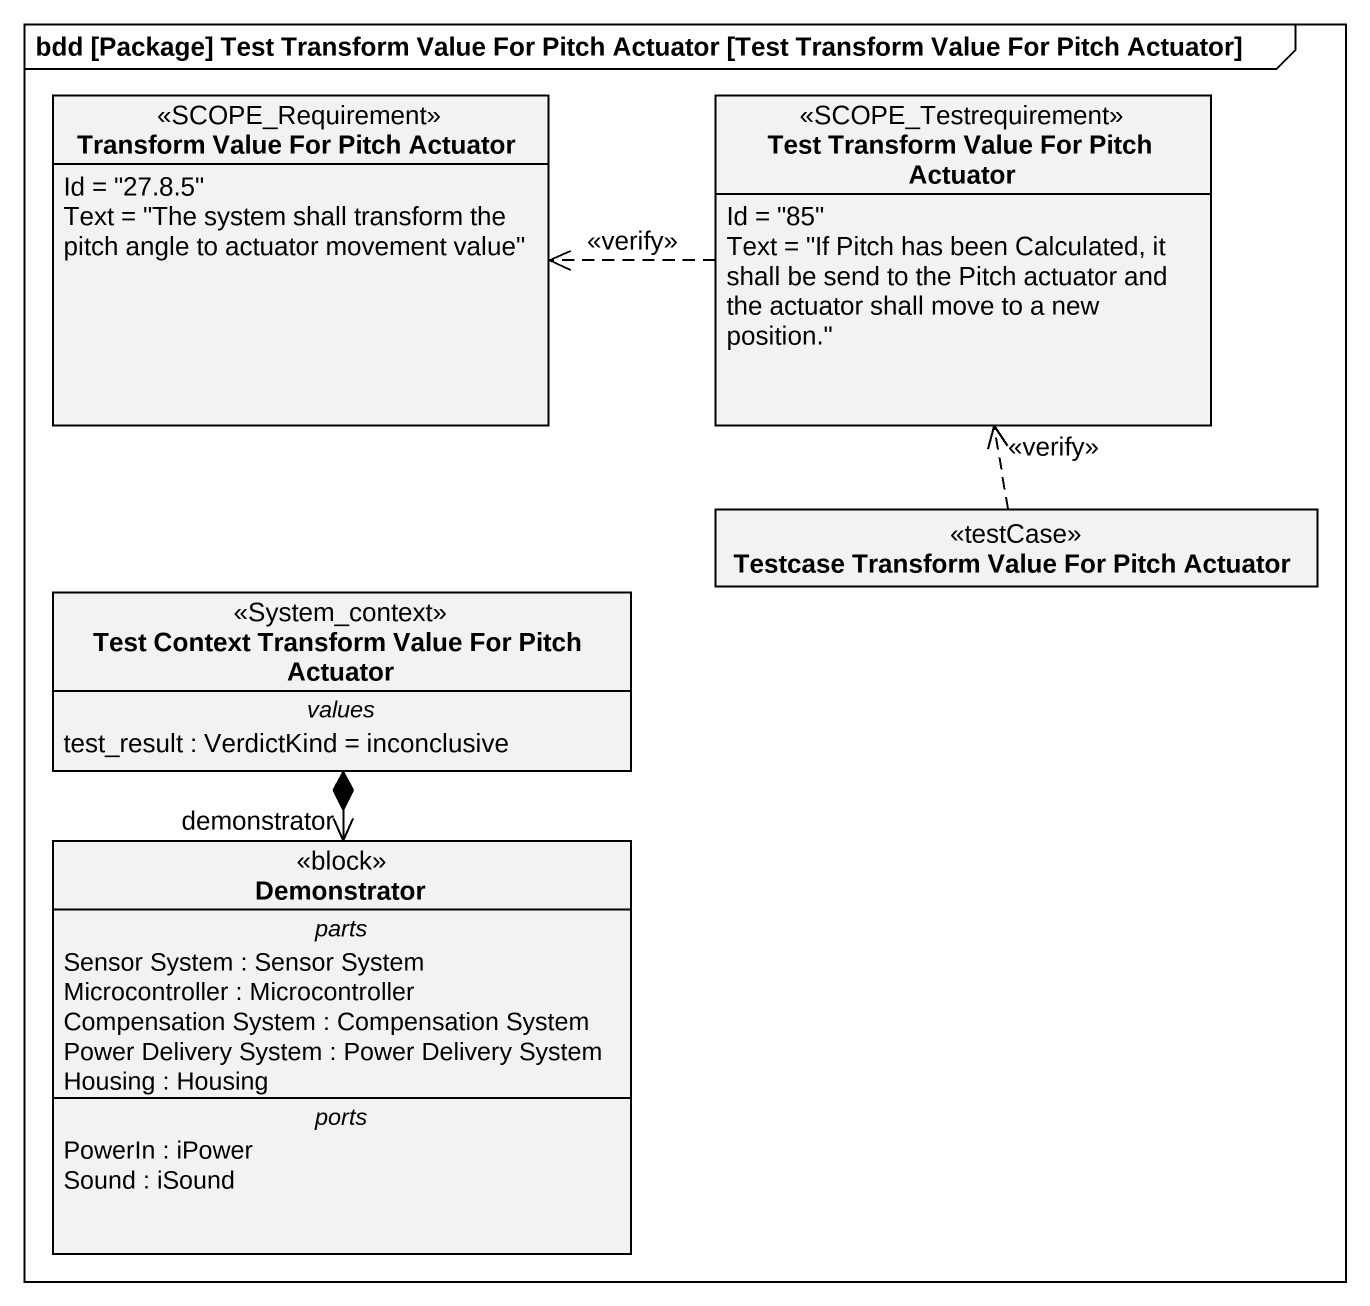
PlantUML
@startuml
mainframe bdd [Package] Test Transform Value For Pitch Actuator [Test Transform Value For Pitch Actuator]
hide circle
hide empty members
class "Transform Value For Pitch Actuator" as Transform_Value_For_Pitch <<SCOPE_Requirement>> {
  Id = "27.8.5"
  Text = "The system shall transform the pitch angle to actuator movement value"
}
class "Test Transform Value For Pitch Actuator" as Test_Transform_Value_For <<SCOPE_Testrequirement>> {
  Id = "85"
  Text = "If Pitch has been Calculated, it shall be send to the Pitch actuator and the actuator shall move to a new position."
}
class "Testcase Transform Value For Pitch Actuator" as Testcase_Transform_Value <<testCase>>
class "Test Context Transform Value For Pitch Actuator" as Test_Context_Transform <<System_context>> {
  -- values --
  test_result : VerdictKind = inconclusive
}
class Demonstrator <<block>> {
  -- parts --
  Sensor System : Sensor System
  Microcontroller : Microcontroller
  Compensation System : Compensation System
  Power Delivery System : Power Delivery System
  Housing : Housing
  -- ports --
  PowerIn : iPower
  Sound : iSound
}
Test_Transform_Value_For .left.> Transform_Value_For_Pitch : <<verify>>
Testcase_Transform_Value .up.> Test_Transform_Value_For : <<verify>>
Test_Context_Transform *--> "demonstrator" Demonstrator
@enduml
